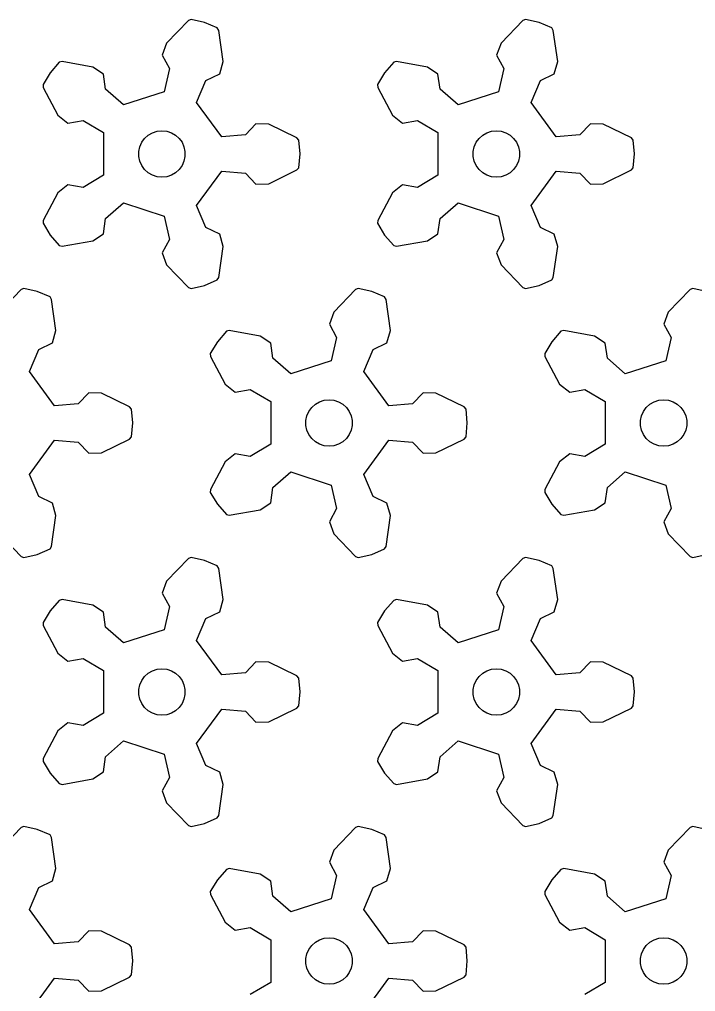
# Model space of a CAD drawing. Extents: x 0 to 211, y 0 to 226.
# Drawn here: x 106.4 to 150, y 162.8 to 225.5 of the extents above; entities that cross this region are included whole.
import ezdxf

# ---------------------------------------------------------------- set-up
doc = ezdxf.new("R2010")
doc.units = 0

msp = doc.modelspace()

# ---------------------------------------------------------------- linework, layer by layer
for p, q in [((117.276, 225.47), (115.87, 224.017)), ((117.453, 225.541), (117.276, 225.47)), ((118.322, 225.343), (117.453, 225.541)), ((119.141, 224.993), (118.322, 225.343)), ((138.856, 225.47), (137.45, 224.017)), ((139.033, 225.541), (138.856, 225.47)), ((139.902, 225.343), (139.033, 225.541)), ((140.721, 224.993), (139.902, 225.343)), ((119.242, 224.831), (119.141, 224.993)), ((119.526, 222.829), (119.242, 224.831)), ((140.822, 224.831), (140.721, 224.993)), ((141.106, 222.829), (140.822, 224.831)), ((115.87, 224.017), (115.588, 223.243)), ((137.45, 224.017), (137.168, 223.243)), ((115.588, 223.243), (116.049, 222.373)), ((137.168, 223.243), (137.629, 222.373)), ((108.943, 222.776), (108.357, 222.105)), ((109.129, 222.823), (108.943, 222.776)), ((111.12, 222.474), (109.129, 222.823)), ((119.299, 222.037), (119.526, 222.829)), ((130.523, 222.776), (129.937, 222.105)), ((130.709, 222.823), (130.523, 222.776)), ((132.7, 222.474), (130.709, 222.823)), ((140.879, 222.037), (141.106, 222.829)), ((108.357, 222.105), (107.9, 221.341)), ((111.803, 222.013), (111.12, 222.474)), ((111.941, 221.038), (111.803, 222.013)), ((116.049, 222.373), (115.711, 220.877)), ((118.414, 221.604), (119.299, 222.037)), ((129.937, 222.105), (129.48, 221.341)), ((133.383, 222.013), (132.7, 222.474)), ((133.521, 221.038), (133.383, 222.013)), ((137.629, 222.373), (137.291, 220.877)), ((139.994, 221.604), (140.879, 222.037)), ((107.9, 221.341), (107.913, 221.15)), ((117.809, 220.195), (118.414, 221.604)), ((129.48, 221.341), (129.493, 221.15)), ((139.389, 220.195), (139.994, 221.604)), ((107.913, 221.15), (108.86, 219.364)), ((113.094, 220.027), (111.941, 221.038)), ((115.711, 220.877), (113.094, 220.027)), ((129.493, 221.15), (130.441, 219.364)), ((134.674, 220.027), (133.521, 221.038)), ((137.291, 220.877), (134.674, 220.027)), ((119.426, 217.969), (117.809, 220.195)), ((141.006, 217.969), (139.389, 220.195)), ((108.86, 219.364), (109.509, 218.856)), ((109.509, 218.856), (110.48, 219.026)), ((110.48, 219.026), (111.798, 218.242)), ((121.638, 218.818), (120.953, 218.11)), ((122.462, 218.788), (121.638, 218.818)), ((130.441, 219.364), (131.089, 218.856)), ((131.089, 218.856), (132.06, 219.026)), ((132.06, 219.026), (133.378, 218.242)), ((143.218, 218.818), (142.533, 218.11)), ((144.042, 218.788), (143.218, 218.818)), ((111.798, 218.242), (111.798, 215.491)), ((114.686, 218.08), (114.957, 218.237)), ((114.957, 218.237), (115.256, 218.334)), ((115.256, 218.334), (115.568, 218.367)), ((115.568, 218.367), (115.879, 218.334)), ((115.879, 218.334), (116.178, 218.237)), ((116.178, 218.237), (116.449, 218.08)), ((124.277, 217.9), (122.462, 218.788)), ((133.378, 218.242), (133.378, 215.491)), ((136.266, 218.08), (136.537, 218.237)), ((136.537, 218.237), (136.836, 218.334)), ((136.836, 218.334), (137.148, 218.367)), ((137.148, 218.367), (137.459, 218.334)), ((137.459, 218.334), (137.758, 218.237)), ((137.758, 218.237), (138.029, 218.08)), ((145.858, 217.9), (144.042, 218.788)), ((114.141, 217.33), (114.268, 217.617)), ((114.268, 217.617), (114.453, 217.87)), ((114.453, 217.87), (114.686, 218.08)), ((116.449, 218.08), (116.682, 217.87)), ((116.682, 217.87), (116.867, 217.617)), ((116.867, 217.617), (116.994, 217.33)), ((120.953, 218.11), (119.426, 217.969)), ((124.4, 217.754), (124.277, 217.9)), ((124.48, 216.867), (124.4, 217.754)), ((135.721, 217.33), (135.848, 217.617)), ((135.848, 217.617), (136.033, 217.87)), ((136.033, 217.87), (136.266, 218.08)), ((138.029, 218.08), (138.262, 217.87)), ((138.262, 217.87), (138.447, 217.617)), ((138.447, 217.617), (138.574, 217.33)), ((142.533, 218.11), (141.006, 217.969)), ((145.98, 217.754), (145.858, 217.9)), ((146.06, 216.867), (145.98, 217.754)), ((114.076, 217.023), (114.141, 217.33)), ((114.076, 216.71), (114.076, 217.023)), ((116.994, 217.33), (117.059, 217.023)), ((117.059, 217.023), (117.059, 216.71)), ((135.656, 217.023), (135.721, 217.33)), ((135.656, 216.71), (135.656, 217.023)), ((138.574, 217.33), (138.639, 217.023)), ((138.639, 217.023), (138.639, 216.71)), ((114.141, 216.403), (114.076, 216.71)), ((114.268, 216.117), (114.141, 216.403)), ((116.994, 216.403), (116.867, 216.117)), ((117.059, 216.71), (116.994, 216.403)), ((124.4, 215.979), (124.48, 216.867)), ((135.721, 216.403), (135.656, 216.71)), ((135.848, 216.117), (135.721, 216.403)), ((138.574, 216.403), (138.447, 216.117)), ((138.639, 216.71), (138.574, 216.403)), ((145.98, 215.979), (146.06, 216.867)), ((114.453, 215.863), (114.268, 216.117)), ((114.686, 215.653), (114.453, 215.863)), ((116.682, 215.863), (116.449, 215.653)), ((116.867, 216.117), (116.682, 215.863)), ((117.809, 213.538), (119.426, 215.764)), ((119.426, 215.764), (120.953, 215.623)), ((122.462, 214.945), (124.277, 215.833)), ((124.277, 215.833), (124.4, 215.979)), ((136.033, 215.863), (135.848, 216.117)), ((136.266, 215.653), (136.033, 215.863)), ((138.262, 215.863), (138.029, 215.653)), ((138.447, 216.117), (138.262, 215.863)), ((139.389, 213.538), (141.006, 215.764)), ((141.006, 215.764), (142.533, 215.623)), ((144.042, 214.945), (145.858, 215.833)), ((145.858, 215.833), (145.98, 215.979)), ((111.798, 215.491), (110.48, 214.707)), ((114.957, 215.496), (114.686, 215.653)), ((115.256, 215.399), (114.957, 215.496)), ((115.568, 215.367), (115.256, 215.399)), ((115.879, 215.399), (115.568, 215.367)), ((116.178, 215.496), (115.879, 215.399)), ((116.449, 215.653), (116.178, 215.496)), ((120.953, 215.623), (121.638, 214.915)), ((133.378, 215.491), (132.06, 214.707)), ((136.537, 215.496), (136.266, 215.653)), ((136.836, 215.399), (136.537, 215.496)), ((137.148, 215.367), (136.836, 215.399)), ((137.459, 215.399), (137.148, 215.367)), ((137.758, 215.496), (137.459, 215.399)), ((138.029, 215.653), (137.758, 215.496)), ((142.533, 215.623), (143.218, 214.915)), ((109.509, 214.877), (108.86, 214.369)), ((110.48, 214.707), (109.509, 214.877)), ((121.638, 214.915), (122.462, 214.945)), ((131.089, 214.877), (130.441, 214.369)), ((132.06, 214.707), (131.089, 214.877)), ((143.218, 214.915), (144.042, 214.945)), ((108.86, 214.369), (107.913, 212.583)), ((130.441, 214.369), (129.493, 212.583)), ((111.941, 212.695), (113.094, 213.706)), ((113.094, 213.706), (115.711, 212.856)), ((118.414, 212.129), (117.809, 213.538)), ((133.521, 212.695), (134.674, 213.706)), ((134.674, 213.706), (137.291, 212.856)), ((139.994, 212.129), (139.389, 213.538)), ((107.913, 212.583), (107.9, 212.392)), ((111.803, 211.72), (111.941, 212.695)), ((115.711, 212.856), (116.049, 211.36)), ((129.493, 212.583), (129.48, 212.392)), ((133.383, 211.72), (133.521, 212.695)), ((137.291, 212.856), (137.629, 211.36)), ((107.9, 212.392), (108.357, 211.628)), ((119.299, 211.696), (118.414, 212.129)), ((129.48, 212.392), (129.937, 211.628)), ((140.879, 211.696), (139.994, 212.129)), ((108.357, 211.628), (108.943, 210.957)), ((111.12, 211.26), (111.803, 211.72)), ((116.049, 211.36), (115.588, 210.49)), ((119.526, 210.904), (119.299, 211.696)), ((129.937, 211.628), (130.523, 210.957)), ((132.7, 211.26), (133.383, 211.72)), ((137.629, 211.36), (137.168, 210.49)), ((141.106, 210.904), (140.879, 211.696)), ((108.943, 210.957), (109.129, 210.911)), ((109.129, 210.911), (111.12, 211.26)), ((119.242, 208.902), (119.526, 210.904)), ((130.523, 210.957), (130.709, 210.911)), ((130.709, 210.911), (132.7, 211.26)), ((140.822, 208.902), (141.106, 210.904)), ((115.588, 210.49), (115.87, 209.716)), ((137.168, 210.49), (137.45, 209.716)), ((115.87, 209.716), (117.276, 208.263)), ((137.45, 209.716), (138.856, 208.263)), ((119.141, 208.74), (119.242, 208.902)), ((140.721, 208.74), (140.822, 208.902)), ((106.663, 208.192), (106.486, 208.12)), ((107.532, 207.994), (106.663, 208.192)), ((117.276, 208.263), (117.453, 208.192)), ((117.453, 208.192), (118.322, 208.39)), ((118.322, 208.39), (119.141, 208.74)), ((128.243, 208.192), (128.066, 208.12)), ((129.112, 207.994), (128.243, 208.192)), ((138.856, 208.263), (139.033, 208.192)), ((139.033, 208.192), (139.902, 208.39)), ((139.902, 208.39), (140.721, 208.74)), ((149.823, 208.192), (149.646, 208.12)), ((150.692, 207.994), (149.823, 208.192)), ((106.486, 208.12), (105.08, 206.668)), ((108.351, 207.644), (107.532, 207.994)), ((108.452, 207.481), (108.351, 207.644)), ((128.066, 208.12), (126.66, 206.668)), ((129.931, 207.644), (129.112, 207.994)), ((130.032, 207.481), (129.931, 207.644)), ((149.646, 208.12), (148.24, 206.668)), ((108.736, 205.48), (108.452, 207.481)), ((130.316, 205.48), (130.032, 207.481)), ((126.66, 206.668), (126.378, 205.894)), ((148.24, 206.668), (147.958, 205.894)), ((126.378, 205.894), (126.839, 205.024)), ((147.958, 205.894), (148.419, 205.024)), ((108.509, 204.688), (108.736, 205.48)), ((119.733, 205.427), (119.147, 204.756)), ((119.919, 205.473), (119.733, 205.427)), ((121.91, 205.124), (119.919, 205.473)), ((122.593, 204.664), (121.91, 205.124)), ((126.839, 205.024), (126.501, 203.528)), ((130.089, 204.688), (130.316, 205.48)), ((141.313, 205.427), (140.727, 204.756)), ((141.499, 205.473), (141.313, 205.427)), ((143.49, 205.124), (141.499, 205.473)), ((144.173, 204.664), (143.49, 205.124)), ((148.419, 205.024), (148.081, 203.528)), ((107.624, 204.255), (108.509, 204.688)), ((119.147, 204.756), (118.69, 203.991)), ((122.731, 203.689), (122.593, 204.664)), ((129.204, 204.255), (130.089, 204.688)), ((140.727, 204.756), (140.27, 203.991)), ((144.311, 203.689), (144.173, 204.664)), ((107.019, 202.846), (107.624, 204.255)), ((118.69, 203.991), (118.703, 203.8)), ((118.703, 203.8), (119.65, 202.015)), ((128.599, 202.846), (129.204, 204.255)), ((140.27, 203.991), (140.283, 203.8)), ((140.283, 203.8), (141.231, 202.015)), ((123.884, 202.677), (122.731, 203.689)), ((126.501, 203.528), (123.884, 202.677)), ((145.464, 202.677), (144.311, 203.689)), ((148.081, 203.528), (145.464, 202.677)), ((108.636, 200.62), (107.019, 202.846)), ((130.216, 200.62), (128.599, 202.846)), ((119.65, 202.015), (120.299, 201.507)), ((141.231, 202.015), (141.879, 201.507)), ((110.848, 201.469), (110.163, 200.761)), ((111.672, 201.439), (110.848, 201.469)), ((113.487, 200.551), (111.672, 201.439)), ((120.299, 201.507), (121.27, 201.677)), ((121.27, 201.677), (122.588, 200.893)), ((132.428, 201.469), (131.743, 200.761)), ((133.252, 201.439), (132.428, 201.469)), ((135.067, 200.551), (133.252, 201.439)), ((141.879, 201.507), (142.85, 201.677)), ((142.85, 201.677), (144.168, 200.893)), ((110.163, 200.761), (108.636, 200.62)), ((122.588, 200.893), (122.588, 198.142)), ((125.243, 200.521), (125.476, 200.731)), ((125.476, 200.731), (125.747, 200.888)), ((125.747, 200.888), (126.046, 200.984)), ((126.046, 200.984), (126.358, 201.017)), ((126.358, 201.017), (126.669, 200.984)), ((126.669, 200.984), (126.968, 200.888)), ((126.968, 200.888), (127.239, 200.731)), ((127.239, 200.731), (127.472, 200.521)), ((131.743, 200.761), (130.216, 200.62)), ((144.168, 200.893), (144.168, 198.142)), ((146.823, 200.521), (147.056, 200.731)), ((147.056, 200.731), (147.327, 200.888)), ((147.327, 200.888), (147.626, 200.984)), ((147.626, 200.984), (147.938, 201.017)), ((147.938, 201.017), (148.249, 200.984)), ((148.249, 200.984), (148.548, 200.888)), ((148.548, 200.888), (148.819, 200.731)), ((148.819, 200.731), (149.052, 200.521)), ((113.61, 200.404), (113.487, 200.551)), ((113.69, 199.517), (113.61, 200.404)), ((124.931, 199.981), (125.058, 200.267)), ((125.058, 200.267), (125.243, 200.521)), ((127.472, 200.521), (127.657, 200.267)), ((127.657, 200.267), (127.784, 199.981)), ((135.19, 200.404), (135.067, 200.551)), ((135.27, 199.517), (135.19, 200.404)), ((146.511, 199.981), (146.639, 200.267)), ((146.639, 200.267), (146.823, 200.521)), ((149.052, 200.521), (149.237, 200.267)), ((149.237, 200.267), (149.364, 199.981)), ((113.61, 198.63), (113.69, 199.517)), ((124.866, 199.674), (124.931, 199.981)), ((124.866, 199.36), (124.866, 199.674)), ((127.784, 199.981), (127.849, 199.674)), ((127.849, 199.674), (127.849, 199.36)), ((135.19, 198.63), (135.27, 199.517)), ((146.446, 199.674), (146.511, 199.981)), ((146.446, 199.36), (146.446, 199.674)), ((149.364, 199.981), (149.429, 199.674)), ((149.429, 199.674), (149.429, 199.36)), ((124.931, 199.054), (124.866, 199.36)), ((125.058, 198.767), (124.931, 199.054)), ((125.243, 198.514), (125.058, 198.767)), ((127.657, 198.767), (127.472, 198.514)), ((127.784, 199.054), (127.657, 198.767)), ((127.849, 199.36), (127.784, 199.054)), ((146.511, 199.054), (146.446, 199.36)), ((146.639, 198.767), (146.511, 199.054)), ((146.823, 198.514), (146.639, 198.767)), ((149.237, 198.767), (149.052, 198.514)), ((149.364, 199.054), (149.237, 198.767)), ((149.429, 199.36), (149.364, 199.054)), ((107.019, 196.188), (108.636, 198.414)), ((108.636, 198.414), (110.163, 198.274)), ((110.163, 198.274), (110.848, 197.566)), ((111.672, 197.596), (113.487, 198.483)), ((113.487, 198.483), (113.61, 198.63)), ((122.588, 198.142), (121.27, 197.358)), ((125.476, 198.304), (125.243, 198.514)), ((125.747, 198.147), (125.476, 198.304)), ((126.046, 198.05), (125.747, 198.147)), ((126.968, 198.147), (126.669, 198.05)), ((127.239, 198.304), (126.968, 198.147)), ((127.472, 198.514), (127.239, 198.304)), ((128.599, 196.188), (130.216, 198.414)), ((130.216, 198.414), (131.743, 198.274)), ((131.743, 198.274), (132.428, 197.566)), ((133.252, 197.596), (135.067, 198.483)), ((135.067, 198.483), (135.19, 198.63)), ((144.168, 198.142), (142.85, 197.358)), ((147.056, 198.304), (146.823, 198.514)), ((147.327, 198.147), (147.056, 198.304)), ((147.626, 198.05), (147.327, 198.147)), ((148.548, 198.147), (148.249, 198.05)), ((148.819, 198.304), (148.548, 198.147)), ((149.052, 198.514), (148.819, 198.304)), ((110.848, 197.566), (111.672, 197.596)), ((120.299, 197.528), (119.65, 197.02)), ((121.27, 197.358), (120.299, 197.528)), ((126.358, 198.017), (126.046, 198.05)), ((126.669, 198.05), (126.358, 198.017)), ((132.428, 197.566), (133.252, 197.596)), ((141.879, 197.528), (141.231, 197.02)), ((142.85, 197.358), (141.879, 197.528)), ((147.938, 198.017), (147.626, 198.05)), ((148.249, 198.05), (147.938, 198.017)), ((119.65, 197.02), (118.703, 195.234)), ((141.231, 197.02), (140.283, 195.234)), ((122.731, 195.346), (123.884, 196.357)), ((123.884, 196.357), (126.501, 195.507)), ((144.311, 195.346), (145.464, 196.357)), ((145.464, 196.357), (148.081, 195.507)), ((107.624, 194.779), (107.019, 196.188)), ((129.204, 194.779), (128.599, 196.188)), ((118.703, 195.234), (118.69, 195.043)), ((118.69, 195.043), (119.147, 194.278)), ((122.593, 194.37), (122.731, 195.346)), ((126.501, 195.507), (126.839, 194.011)), ((140.283, 195.234), (140.27, 195.043)), ((140.27, 195.043), (140.727, 194.278)), ((144.173, 194.37), (144.311, 195.346)), ((148.081, 195.507), (148.419, 194.011)), ((108.509, 194.347), (107.624, 194.779)), ((121.91, 193.91), (122.593, 194.37)), ((130.089, 194.347), (129.204, 194.779)), ((143.49, 193.91), (144.173, 194.37)), ((108.736, 193.554), (108.509, 194.347)), ((119.147, 194.278), (119.733, 193.608)), ((119.919, 193.561), (121.91, 193.91)), ((126.839, 194.011), (126.378, 193.141)), ((130.316, 193.554), (130.089, 194.347)), ((140.727, 194.278), (141.313, 193.608)), ((141.499, 193.561), (143.49, 193.91)), ((148.419, 194.011), (147.958, 193.141)), ((108.452, 191.553), (108.736, 193.554)), ((119.733, 193.608), (119.919, 193.561)), ((126.378, 193.141), (126.66, 192.367)), ((130.032, 191.553), (130.316, 193.554)), ((141.313, 193.608), (141.499, 193.561)), ((147.958, 193.141), (148.24, 192.367)), ((105.08, 192.367), (106.486, 190.914)), ((126.66, 192.367), (128.066, 190.914)), ((148.24, 192.367), (149.646, 190.914)), ((107.532, 191.041), (108.351, 191.391)), ((108.351, 191.391), (108.452, 191.553)), ((129.112, 191.041), (129.931, 191.391)), ((129.931, 191.391), (130.032, 191.553)), ((106.486, 190.914), (106.663, 190.843)), ((106.663, 190.843), (107.532, 191.041)), ((117.276, 190.771), (115.87, 189.318)), ((117.453, 190.843), (117.276, 190.771)), ((118.322, 190.644), (117.453, 190.843)), ((119.141, 190.294), (118.322, 190.644)), ((128.066, 190.914), (128.243, 190.843)), ((128.243, 190.843), (129.112, 191.041)), ((138.856, 190.771), (137.45, 189.318)), ((139.033, 190.843), (138.856, 190.771)), ((139.902, 190.644), (139.033, 190.843)), ((140.721, 190.294), (139.902, 190.644)), ((149.646, 190.914), (149.823, 190.843)), ((149.823, 190.843), (150.692, 191.041)), ((119.242, 190.132), (119.141, 190.294)), ((119.526, 188.131), (119.242, 190.132)), ((140.822, 190.132), (140.721, 190.294)), ((141.106, 188.131), (140.822, 190.132)), ((115.87, 189.318), (115.588, 188.544)), ((137.45, 189.318), (137.168, 188.544)), ((109.129, 188.124), (108.943, 188.077)), ((111.12, 187.775), (109.129, 188.124)), ((115.588, 188.544), (116.049, 187.674)), ((119.299, 187.338), (119.526, 188.131)), ((130.709, 188.124), (130.523, 188.077)), ((132.7, 187.775), (130.709, 188.124)), ((137.168, 188.544), (137.629, 187.674)), ((140.879, 187.338), (141.106, 188.131)), ((108.943, 188.077), (108.357, 187.407)), ((111.803, 187.315), (111.12, 187.775)), ((116.049, 187.674), (115.711, 186.178)), ((130.523, 188.077), (129.937, 187.407)), ((133.383, 187.315), (132.7, 187.775)), ((137.629, 187.674), (137.291, 186.178)), ((108.357, 187.407), (107.9, 186.642)), ((111.941, 186.34), (111.803, 187.315)), ((117.809, 185.497), (118.414, 186.906)), ((118.414, 186.906), (119.299, 187.338)), ((129.937, 187.407), (129.48, 186.642)), ((133.521, 186.34), (133.383, 187.315)), ((139.389, 185.497), (139.994, 186.906)), ((139.994, 186.906), (140.879, 187.338)), ((107.9, 186.642), (107.913, 186.451)), ((107.913, 186.451), (108.86, 184.665)), ((113.094, 185.328), (111.941, 186.34)), ((129.48, 186.642), (129.493, 186.451)), ((129.493, 186.451), (130.441, 184.665)), ((134.674, 185.328), (133.521, 186.34)), ((115.711, 186.178), (113.094, 185.328)), ((137.291, 186.178), (134.674, 185.328)), ((119.426, 183.271), (117.809, 185.497)), ((141.006, 183.271), (139.389, 185.497)), ((108.86, 184.665), (109.509, 184.157)), ((109.509, 184.157), (110.48, 184.328)), ((110.48, 184.328), (111.798, 183.544)), ((130.441, 184.665), (131.089, 184.157)), ((131.089, 184.157), (132.06, 184.328)), ((132.06, 184.328), (133.378, 183.544)), ((121.638, 184.119), (120.953, 183.411)), ((122.462, 184.09), (121.638, 184.119)), ((124.277, 183.202), (122.462, 184.09)), ((143.218, 184.119), (142.533, 183.411)), ((144.042, 184.09), (143.218, 184.119)), ((145.858, 183.202), (144.042, 184.09)), ((111.798, 183.544), (111.798, 180.792)), ((114.268, 182.918), (114.453, 183.172)), ((114.453, 183.172), (114.686, 183.381)), ((114.686, 183.381), (114.957, 183.538)), ((114.957, 183.538), (115.256, 183.635)), ((115.256, 183.635), (115.568, 183.668)), ((115.568, 183.668), (115.879, 183.635)), ((115.879, 183.635), (116.178, 183.538)), ((116.178, 183.538), (116.449, 183.381)), ((116.449, 183.381), (116.682, 183.172)), ((116.682, 183.172), (116.867, 182.918)), ((120.953, 183.411), (119.426, 183.271)), ((124.4, 183.055), (124.277, 183.202)), ((133.378, 183.544), (133.378, 180.792)), ((135.848, 182.918), (136.033, 183.172)), ((136.033, 183.172), (136.266, 183.381)), ((136.266, 183.381), (136.537, 183.538)), ((136.537, 183.538), (136.836, 183.635)), ((136.836, 183.635), (137.148, 183.668)), ((137.148, 183.668), (137.459, 183.635)), ((137.459, 183.635), (137.758, 183.538)), ((137.758, 183.538), (138.029, 183.381)), ((138.029, 183.381), (138.262, 183.172)), ((138.262, 183.172), (138.447, 182.918)), ((142.533, 183.411), (141.006, 183.271)), ((145.98, 183.055), (145.858, 183.202)), ((114.076, 182.325), (114.141, 182.631)), ((114.141, 182.631), (114.268, 182.918)), ((116.867, 182.918), (116.994, 182.631)), ((116.994, 182.631), (117.059, 182.325)), ((124.48, 182.168), (124.4, 183.055)), ((135.656, 182.325), (135.721, 182.631)), ((135.721, 182.631), (135.848, 182.918)), ((138.447, 182.918), (138.574, 182.631)), ((138.574, 182.631), (138.639, 182.325)), ((146.06, 182.168), (145.98, 183.055)), ((114.076, 182.011), (114.076, 182.325)), ((114.141, 181.704), (114.076, 182.011)), ((117.059, 182.011), (116.994, 181.704)), ((117.059, 182.325), (117.059, 182.011)), ((124.4, 181.281), (124.48, 182.168)), ((135.656, 182.011), (135.656, 182.325)), ((135.721, 181.704), (135.656, 182.011)), ((138.639, 182.011), (138.574, 181.704)), ((138.639, 182.325), (138.639, 182.011)), ((145.98, 181.281), (146.06, 182.168)), ((114.268, 181.418), (114.141, 181.704)), ((114.453, 181.164), (114.268, 181.418)), ((116.867, 181.418), (116.682, 181.164)), ((116.994, 181.704), (116.867, 181.418)), ((124.277, 181.134), (124.4, 181.281)), ((135.848, 181.418), (135.721, 181.704)), ((136.033, 181.164), (135.848, 181.418)), ((138.447, 181.418), (138.262, 181.164)), ((138.574, 181.704), (138.447, 181.418)), ((145.858, 181.134), (145.98, 181.281)), ((111.798, 180.792), (110.48, 180.008)), ((114.686, 180.954), (114.453, 181.164)), ((114.957, 180.798), (114.686, 180.954)), ((115.256, 180.701), (114.957, 180.798)), ((115.568, 180.668), (115.256, 180.701)), ((115.879, 180.701), (115.568, 180.668)), ((116.178, 180.798), (115.879, 180.701)), ((116.449, 180.954), (116.178, 180.798)), ((116.682, 181.164), (116.449, 180.954)), ((117.809, 178.839), (119.426, 181.065)), ((119.426, 181.065), (120.953, 180.924)), ((120.953, 180.924), (121.638, 180.217)), ((122.462, 180.246), (124.277, 181.134)), ((133.378, 180.792), (132.06, 180.008)), ((136.266, 180.954), (136.033, 181.164)), ((136.537, 180.798), (136.266, 180.954)), ((136.836, 180.701), (136.537, 180.798)), ((137.148, 180.668), (136.836, 180.701)), ((137.459, 180.701), (137.148, 180.668)), ((137.758, 180.798), (137.459, 180.701)), ((138.029, 180.954), (137.758, 180.798)), ((138.262, 181.164), (138.029, 180.954)), ((139.389, 178.839), (141.006, 181.065)), ((141.006, 181.065), (142.533, 180.924)), ((142.533, 180.924), (143.218, 180.217)), ((144.042, 180.246), (145.858, 181.134)), ((109.509, 180.178), (108.86, 179.67)), ((110.48, 180.008), (109.509, 180.178)), ((121.638, 180.217), (122.462, 180.246)), ((131.089, 180.178), (130.441, 179.67)), ((132.06, 180.008), (131.089, 180.178)), ((143.218, 180.217), (144.042, 180.246)), ((108.86, 179.67), (107.913, 177.885)), ((130.441, 179.67), (129.493, 177.885)), ((111.941, 177.996), (113.094, 179.008)), ((113.094, 179.008), (115.711, 178.158)), ((118.414, 177.43), (117.809, 178.839)), ((133.521, 177.996), (134.674, 179.008)), ((134.674, 179.008), (137.291, 178.158)), ((139.994, 177.43), (139.389, 178.839)), ((115.711, 178.158), (116.049, 176.662)), ((137.291, 178.158), (137.629, 176.662)), ((107.913, 177.885), (107.9, 177.694)), ((107.9, 177.694), (108.357, 176.929)), ((111.803, 177.021), (111.941, 177.996)), ((119.299, 176.997), (118.414, 177.43)), ((129.493, 177.885), (129.48, 177.694)), ((129.48, 177.694), (129.937, 176.929)), ((133.383, 177.021), (133.521, 177.996)), ((140.879, 176.997), (139.994, 177.43)), ((108.357, 176.929), (108.943, 176.258)), ((111.12, 176.561), (111.803, 177.021)), ((119.526, 176.205), (119.299, 176.997)), ((129.937, 176.929), (130.523, 176.258)), ((132.7, 176.561), (133.383, 177.021)), ((141.106, 176.205), (140.879, 176.997)), ((108.943, 176.258), (109.129, 176.212)), ((109.129, 176.212), (111.12, 176.561)), ((116.049, 176.662), (115.588, 175.791)), ((119.242, 174.204), (119.526, 176.205)), ((130.523, 176.258), (130.709, 176.212)), ((130.709, 176.212), (132.7, 176.561)), ((137.629, 176.662), (137.168, 175.791)), ((140.822, 174.204), (141.106, 176.205)), ((115.588, 175.791), (115.87, 175.017)), ((137.168, 175.791), (137.45, 175.017)), ((115.87, 175.017), (117.276, 173.565)), ((137.45, 175.017), (138.856, 173.565)), ((117.453, 173.493), (118.322, 173.691)), ((118.322, 173.691), (119.141, 174.042)), ((119.141, 174.042), (119.242, 174.204)), ((139.033, 173.493), (139.902, 173.691)), ((139.902, 173.691), (140.721, 174.042)), ((140.721, 174.042), (140.822, 174.204)), ((106.486, 173.422), (105.08, 171.969)), ((106.663, 173.493), (106.486, 173.422)), ((107.532, 173.295), (106.663, 173.493)), ((108.351, 172.945), (107.532, 173.295)), ((117.276, 173.565), (117.453, 173.493)), ((128.066, 173.422), (126.66, 171.969)), ((128.243, 173.493), (128.066, 173.422)), ((129.112, 173.295), (128.243, 173.493)), ((129.931, 172.945), (129.112, 173.295)), ((138.856, 173.565), (139.033, 173.493)), ((149.646, 173.422), (148.24, 171.969)), ((149.823, 173.493), (149.646, 173.422)), ((150.692, 173.295), (149.823, 173.493)), ((108.452, 172.783), (108.351, 172.945)), ((108.736, 170.781), (108.452, 172.783)), ((130.032, 172.783), (129.931, 172.945)), ((130.316, 170.781), (130.032, 172.783)), ((126.66, 171.969), (126.378, 171.195)), ((148.24, 171.969), (147.958, 171.195)), ((126.378, 171.195), (126.839, 170.325)), ((147.958, 171.195), (148.419, 170.325)), ((108.509, 169.989), (108.736, 170.781)), ((119.733, 170.728), (119.147, 170.057)), ((119.919, 170.775), (119.733, 170.728)), ((121.91, 170.426), (119.919, 170.775)), ((130.089, 169.989), (130.316, 170.781)), ((141.313, 170.728), (140.727, 170.057)), ((141.499, 170.775), (141.313, 170.728)), ((143.49, 170.426), (141.499, 170.775)), ((107.624, 169.556), (108.509, 169.989)), ((119.147, 170.057), (118.69, 169.293)), ((122.593, 169.965), (121.91, 170.426)), ((122.731, 168.99), (122.593, 169.965)), ((126.839, 170.325), (126.501, 168.829)), ((129.204, 169.556), (130.089, 169.989)), ((140.727, 170.057), (140.27, 169.293)), ((144.173, 169.965), (143.49, 170.426)), ((144.311, 168.99), (144.173, 169.965)), ((148.419, 170.325), (148.081, 168.829)), ((107.019, 168.147), (107.624, 169.556)), ((118.69, 169.293), (118.703, 169.102)), ((128.599, 168.147), (129.204, 169.556)), ((140.27, 169.293), (140.283, 169.102)), ((118.703, 169.102), (119.65, 167.316)), ((123.884, 167.979), (122.731, 168.99)), ((126.501, 168.829), (123.884, 167.979)), ((140.283, 169.102), (141.231, 167.316)), ((145.464, 167.979), (144.311, 168.99)), ((148.081, 168.829), (145.464, 167.979)), ((108.636, 165.921), (107.019, 168.147)), ((130.216, 165.921), (128.599, 168.147)), ((110.848, 166.77), (110.163, 166.062)), ((111.672, 166.74), (110.848, 166.77)), ((119.65, 167.316), (120.299, 166.808)), ((120.299, 166.808), (121.27, 166.978)), ((121.27, 166.978), (122.588, 166.194)), ((132.428, 166.77), (131.743, 166.062)), ((133.252, 166.74), (132.428, 166.77)), ((141.231, 167.316), (141.879, 166.808)), ((141.879, 166.808), (142.85, 166.978)), ((142.85, 166.978), (144.168, 166.194)), ((113.487, 165.852), (111.672, 166.74)), ((122.588, 166.194), (122.588, 163.443)), ((125.476, 166.032), (125.747, 166.189)), ((125.747, 166.189), (126.046, 166.286)), ((126.046, 166.286), (126.358, 166.319)), ((126.358, 166.319), (126.669, 166.286)), ((126.669, 166.286), (126.968, 166.189)), ((126.968, 166.189), (127.239, 166.032)), ((135.067, 165.852), (133.252, 166.74)), ((144.168, 166.194), (144.168, 163.443)), ((147.056, 166.032), (147.327, 166.189)), ((147.327, 166.189), (147.626, 166.286)), ((147.626, 166.286), (147.938, 166.319)), ((147.938, 166.319), (148.249, 166.286)), ((148.249, 166.286), (148.548, 166.189)), ((148.548, 166.189), (148.819, 166.032)), ((110.163, 166.062), (108.636, 165.921)), ((113.61, 165.706), (113.487, 165.852)), ((113.69, 164.819), (113.61, 165.706)), ((124.931, 165.282), (125.058, 165.569)), ((125.058, 165.569), (125.243, 165.822)), ((125.243, 165.822), (125.476, 166.032)), ((127.239, 166.032), (127.472, 165.822)), ((127.472, 165.822), (127.657, 165.569)), ((127.657, 165.569), (127.784, 165.282)), ((131.743, 166.062), (130.216, 165.921)), ((135.19, 165.706), (135.067, 165.852)), ((135.27, 164.819), (135.19, 165.706)), ((146.511, 165.282), (146.639, 165.569)), ((146.639, 165.569), (146.823, 165.822)), ((146.823, 165.822), (147.056, 166.032)), ((148.819, 166.032), (149.052, 165.822)), ((149.052, 165.822), (149.237, 165.569)), ((149.237, 165.569), (149.364, 165.282)), ((124.866, 164.975), (124.931, 165.282)), ((124.866, 164.662), (124.866, 164.975)), ((127.784, 165.282), (127.849, 164.975)), ((127.849, 164.975), (127.849, 164.662)), ((146.446, 164.975), (146.511, 165.282)), ((146.446, 164.662), (146.446, 164.975)), ((149.364, 165.282), (149.429, 164.975)), ((149.429, 164.975), (149.429, 164.662)), ((113.61, 163.931), (113.69, 164.819)), ((124.931, 164.355), (124.866, 164.662)), ((125.058, 164.069), (124.931, 164.355)), ((127.784, 164.355), (127.657, 164.069)), ((127.849, 164.662), (127.784, 164.355)), ((135.19, 163.931), (135.27, 164.819)), ((146.511, 164.355), (146.446, 164.662)), ((146.639, 164.069), (146.511, 164.355)), ((149.364, 164.355), (149.237, 164.069)), ((149.429, 164.662), (149.364, 164.355)), ((107.019, 161.49), (108.636, 163.716)), ((108.636, 163.716), (110.163, 163.575)), ((111.672, 162.897), (113.487, 163.785)), ((113.487, 163.785), (113.61, 163.931)), ((125.243, 163.815), (125.058, 164.069)), ((125.476, 163.605), (125.243, 163.815)), ((127.472, 163.815), (127.239, 163.605)), ((127.657, 164.069), (127.472, 163.815)), ((128.599, 161.49), (130.216, 163.716)), ((130.216, 163.716), (131.743, 163.575)), ((133.252, 162.897), (135.067, 163.785)), ((135.067, 163.785), (135.19, 163.931)), ((146.823, 163.815), (146.639, 164.069)), ((147.056, 163.605), (146.823, 163.815)), ((149.052, 163.815), (148.819, 163.605)), ((149.237, 164.069), (149.052, 163.815)), ((110.163, 163.575), (110.848, 162.867)), ((122.588, 163.443), (121.27, 162.659)), ((125.747, 163.448), (125.476, 163.605)), ((126.046, 163.351), (125.747, 163.448)), ((126.358, 163.319), (126.046, 163.351)), ((126.669, 163.351), (126.358, 163.319)), ((126.968, 163.448), (126.669, 163.351)), ((127.239, 163.605), (126.968, 163.448)), ((131.743, 163.575), (132.428, 162.867)), ((144.168, 163.443), (142.85, 162.659)), ((147.327, 163.448), (147.056, 163.605)), ((147.626, 163.351), (147.327, 163.448)), ((147.938, 163.319), (147.626, 163.351)), ((148.249, 163.351), (147.938, 163.319)), ((148.548, 163.448), (148.249, 163.351)), ((148.819, 163.605), (148.548, 163.448)), ((110.848, 162.867), (111.672, 162.897)), ((132.428, 162.867), (133.252, 162.897))]:
    msp.add_line(p, q)

doc.saveas('drawing.dxf')
